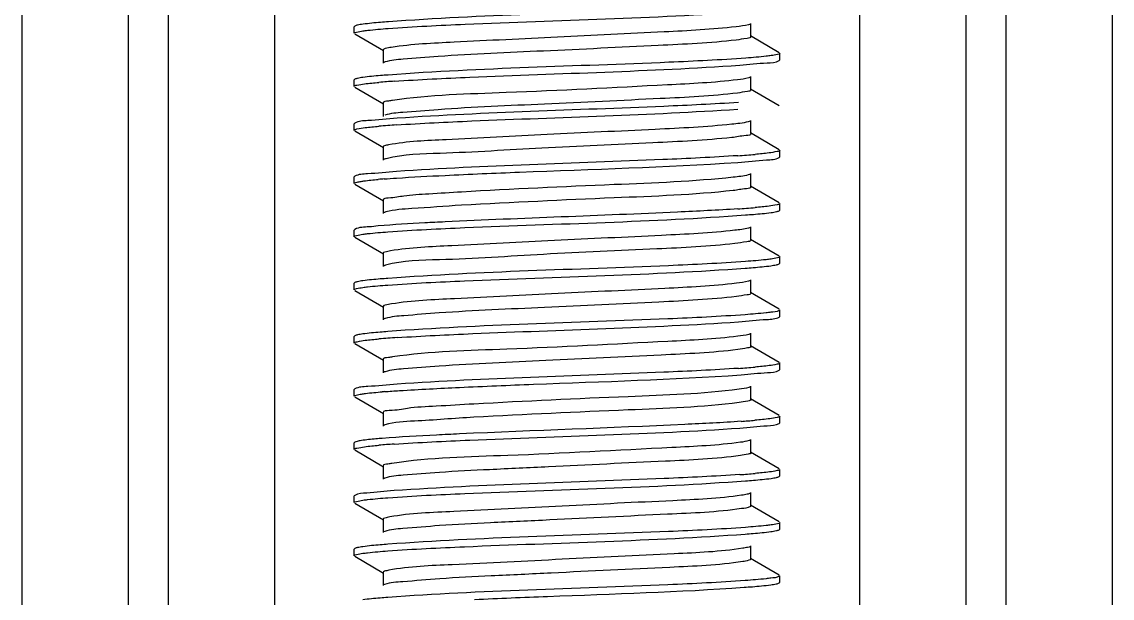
# Model space of a CAD drawing. Extents: x 27938 to 1507990, y 110129 to 923079.
# Drawn here: x 461348 to 461836.2, y 344597.7 to 344855.8 of the extents above; entities that cross this region are included whole.
import ezdxf

# ---------------------------------------------------------------- set-up
doc = ezdxf.new("R2010")
doc.units = 0
doc.header["$LTSCALE"] = 1000
doc.header["$MEASUREMENT"] = 0

msp = doc.modelspace()

# ---------------------------------------------------------------- linework, layer by layer
at = {"linetype": 'Continuous'}
for p, q in [((461347.99, 346328.15), (461347.99, 341587.12)), ((461395.62, 346328.15), (461395.62, 341587.12)), ((461413.48, 346328.15), (461413.48, 341587.12)), ((461461.1, 346328.15), (461461.1, 341587.12)), ((461723.05, 346328.15), (461723.05, 341587.12)), ((461770.67, 346328.15), (461770.67, 341587.12)), ((461788.53, 346328.15), (461788.53, 341587.12)), ((461836.16, 346328.15), (461836.16, 341587.12)), ((461497.05, 344853.86), (461496.82, 344853.59)), ((461496.82, 344850.62), (461496.82, 344853.59)), ((461496.82, 344850.62), (461496.82, 344853.59)), ((461674.44, 344849.13), (461674.44, 344855.08)), ((461497.05, 344850.36), (461509.97, 344842.88)), ((461687.1, 344841.95), (461674.18, 344849.43)), ((461509.71, 344843.18), (461509.71, 344837.22)), ((461687.1, 344838.45), (461687.33, 344838.71)), ((461687.33, 344838.71), (461687.33, 344841.69)), ((461687.33, 344838.71), (461687.33, 344841.69)), ((461497.05, 344830.04), (461496.82, 344829.78)), ((461496.82, 344826.81), (461496.82, 344829.78)), ((461496.82, 344826.81), (461496.82, 344829.78)), ((461674.44, 344825.32), (461674.44, 344831.27)), ((461497.05, 344826.54), (461509.97, 344819.06)), ((461687.1, 344818.14), (461674.18, 344825.62)), ((461509.71, 344819.36), (461509.71, 344813.41)), ((461497.05, 344810.41), (461496.82, 344810.15)), ((461496.82, 344807.17), (461496.82, 344810.15)), ((461496.82, 344807.17), (461496.82, 344810.15)), ((461674.44, 344805.68), (461674.44, 344811.64)), ((461497.05, 344806.91), (461509.97, 344799.43)), ((461687.1, 344798.5), (461674.18, 344805.98)), ((461509.71, 344799.73), (461509.71, 344793.78)), ((461687.1, 344795), (461687.33, 344795.26)), ((461687.33, 344795.26), (461687.33, 344798.24)), ((461687.33, 344795.26), (461687.33, 344798.24)), ((461497.05, 344786.6), (461496.82, 344786.33)), ((461496.82, 344783.36), (461496.82, 344786.33)), ((461496.82, 344783.36), (461496.82, 344786.33)), ((461674.44, 344781.87), (461674.44, 344787.82)), ((461497.05, 344783.1), (461509.97, 344775.61)), ((461687.1, 344774.69), (461674.18, 344782.17)), ((461509.71, 344775.92), (461509.71, 344769.96)), ((461687.1, 344771.19), (461687.33, 344771.45)), ((461687.33, 344771.45), (461687.33, 344774.43)), ((461687.33, 344771.45), (461687.33, 344774.43)), ((461497.05, 344762.78), (461496.82, 344762.52)), ((461496.82, 344759.54), (461496.82, 344762.52)), ((461496.82, 344759.54), (461496.82, 344762.52)), ((461674.44, 344758.06), (461674.44, 344764.01)), ((461497.05, 344759.28), (461509.97, 344751.8)), ((461687.1, 344750.88), (461674.18, 344758.36)), ((461509.71, 344752.1), (461509.71, 344746.15)), ((461687.33, 344747.64), (461687.33, 344750.62)), ((461687.33, 344747.64), (461687.33, 344750.62)), ((461687.1, 344747.38), (461687.33, 344747.64)), ((461497.05, 344738.97), (461496.82, 344738.71)), ((461496.82, 344735.73), (461496.82, 344738.71)), ((461496.82, 344735.73), (461496.82, 344738.71)), ((461497.05, 344735.47), (461509.97, 344727.99)), ((461674.44, 344734.24), (461674.44, 344740.2)), ((461687.1, 344727.06), (461674.18, 344734.55)), ((461509.71, 344728.29), (461509.71, 344722.34)), ((461687.33, 344723.83), (461687.33, 344726.8)), ((461687.33, 344723.83), (461687.33, 344726.8)), ((461687.1, 344723.56), (461687.33, 344723.83)), ((461674.44, 344710.43), (461674.44, 344716.38)), ((461497.05, 344715.16), (461496.82, 344714.9)), ((461496.82, 344711.92), (461496.82, 344714.9)), ((461496.82, 344711.92), (461496.82, 344714.9)), ((461497.05, 344711.66), (461509.97, 344704.18)), ((461687.1, 344703.25), (461674.18, 344710.73)), ((461509.71, 344704.48), (461509.71, 344698.52)), ((461687.33, 344700.01), (461687.33, 344702.99)), ((461687.33, 344700.01), (461687.33, 344702.99)), ((461687.1, 344699.75), (461687.33, 344700.01)), ((461674.44, 344686.62), (461674.44, 344692.57)), ((461497.05, 344691.34), (461496.82, 344691.08)), ((461496.82, 344688.11), (461496.82, 344691.08)), ((461496.82, 344688.11), (461496.82, 344691.08)), ((461497.05, 344687.85), (461509.97, 344680.36)), ((461687.1, 344679.44), (461674.18, 344686.92)), ((461509.71, 344680.66), (461509.71, 344674.71)), ((461687.33, 344676.2), (461687.33, 344679.18)), ((461687.33, 344676.2), (461687.33, 344679.18)), ((461687.1, 344675.94), (461687.33, 344676.2)), ((461497.05, 344667.53), (461496.82, 344667.27)), ((461496.82, 344664.29), (461496.82, 344667.27)), ((461496.82, 344664.29), (461496.82, 344667.27)), ((461674.44, 344662.81), (461674.44, 344668.76)), ((461497.05, 344664.03), (461509.97, 344656.55)), ((461687.1, 344655.62), (461674.18, 344663.11)), ((461509.71, 344656.85), (461509.71, 344650.9)), ((461687.33, 344652.39), (461687.33, 344655.36)), ((461687.33, 344652.39), (461687.33, 344655.36)), ((461687.1, 344652.13), (461687.33, 344652.39)), ((461497.05, 344643.72), (461496.82, 344643.46)), ((461496.82, 344640.48), (461496.82, 344643.46)), ((461496.82, 344640.48), (461496.82, 344643.46)), ((461674.44, 344638.99), (461674.44, 344644.95)), ((461497.05, 344640.22), (461509.97, 344632.74)), ((461687.1, 344631.81), (461674.18, 344639.29)), ((461509.71, 344633.04), (461509.71, 344627.09)), ((461687.1, 344628.31), (461687.33, 344628.57)), ((461687.33, 344628.57), (461687.33, 344631.55)), ((461687.33, 344628.57), (461687.33, 344631.55)), ((461510.45, 344627.59), (461509.97, 344627.39)), ((461497.05, 344619.91), (461496.82, 344619.64)), ((461496.82, 344616.67), (461496.82, 344619.64)), ((461496.82, 344616.67), (461496.82, 344619.64)), ((461674.44, 344615.18), (461674.44, 344621.13)), ((461497.05, 344616.41), (461509.97, 344608.93)), ((461687.1, 344608), (461674.18, 344615.48)), ((461509.71, 344609.23), (461509.71, 344603.27)), ((461510.4, 344603.76), (461509.97, 344603.57)), ((461687.1, 344604.5), (461687.33, 344604.76)), ((461687.33, 344604.76), (461687.33, 344607.74)), ((461687.33, 344604.76), (461687.33, 344607.74))]:
    msp.add_line(p, q, dxfattribs=at)
for centre, radius, start, end in [((461542.08, 344421.77), 408.32, 93.8398, 94.8043), ((461543.45, 344384.8), 425.7, 93.7309, 94.7995), ((461640.92, 345217.87), 422.95, 273.7477, 274.8005), ((461532.88, 344491.34), 294.92, 94.6427, 94.9248), ((461537.25, 344437.72), 348.72, 94.4553, 94.6449), ((461640.88, 345194.57), 423.47, 273.7437, 274.8009), ((461543.86, 344284.31), 430.96, 93.6981, 94.7988), ((461641.35, 345117.11), 417.43, 273.7828, 274.8013), ((461538.13, 344331.4), 359.83, 94.4275, 94.5797), ((461642.86, 345074.3), 398.37, 273.9093, 274.8037), ((461541.97, 344260.54), 407.03, 93.8492, 94.8033), ((461642.16, 345059.37), 407.29, 273.8479, 274.803)]:
    msp.add_arc(centre, radius, start, end, dxfattribs=at)
for points, knots in [([(461672.23, 344863.34), (461660.78, 344862.5), (461607.41, 344859.89), (461553.97, 344858.83), (461512.14, 344855.77)], [0, 0, 0, 0, 0.214949, 1, 1, 1, 1]), ([(461512.01, 344852.79), (461523.5, 344853.63), (461576.89, 344856.23), (461630.36, 344857.28), (461672.19, 344860.36)], [0, 0, 0, 0, 0.215407, 1, 1, 1, 1]), ([(461500.75, 344854.69), (461499.94, 344854.57), (461498.71, 344854.36), (461497.44, 344854.08), (461497.05, 344853.86)], [0, 0, 0, 0, 0.643741, 1, 1, 1, 1]), ([(461500.7, 344851.7), (461501.42, 344851.8), (461505.18, 344852.26), (461508.96, 344852.56), (461512.01, 344852.79)], [0, 0, 0, 0, 0.191381, 1, 1, 1, 1]), ([(461512.14, 344855.77), (461510.97, 344855.69), (461507.17, 344855.39), (461503.36, 344855.05), (461500.75, 344854.69)], [0, 0, 0, 0, 0.307276, 1, 1, 1, 1]), ([(461667.78, 344853.55), (461657.1, 344852.3), (461630.4, 344850.97), (461588.3, 344849), (461547.59, 344846.87), (461522.71, 344845.76), (461513.42, 344844.32)], [0, 0, 0, 0, 0.208516, 0.518039, 0.81764, 1, 1, 1, 1]), ([(461674.18, 344854.78), (461673.93, 344854.64), (461671.83, 344853.99), (461669.66, 344853.77), (461667.78, 344853.55)], [0, 0, 0, 0, 0.131982, 1, 1, 1, 1]), ([(461496.82, 344850.62), (461496.82, 344850.99), (461498.73, 344851.31), (461499.73, 344851.57), (461500.7, 344851.7)], [0, 0, 0, 0, 0.274415, 1, 1, 1, 1]), ([(461674.44, 344849.13), (461674.44, 344848.51), (461671.06, 344848.26), (461669.44, 344847.79), (461667.78, 344847.6)], [0, 0, 0, 0, 0.268827, 1, 1, 1, 1]), ([(461513.42, 344844.32), (461512.49, 344844.17), (461511.5, 344843.93), (461509.72, 344843.54), (461509.71, 344843.18)], [0, 0, 0, 0, 0.721013, 1, 1, 1, 1]), ([(461667.78, 344847.6), (461656.2, 344846.24), (461627.39, 344844.91), (461582.95, 344842.66), (461544.77, 344841.17), (461521.24, 344839.19), (461513.2, 344838.6), (461510.61, 344837.78)], [0, 0, 0, 0, 0.222005, 0.548688, 0.848211, 0.948158, 1, 1, 1, 1]), ([(461672.19, 344839.52), (461660.72, 344838.68), (461607.32, 344836.07), (461553.85, 344835.02), (461512.01, 344831.95)], [0, 0, 0, 0, 0.215206, 1, 1, 1, 1]), ([(461669.4, 344836.35), (461673.49, 344836.63), (461679.24, 344837.42), (461685.5, 344837.53), (461687.1, 344838.45)], [0, 0, 0, 0, 0.690238, 1, 1, 1, 1]), ([(461683.47, 344840.61), (461682.75, 344840.5), (461679, 344840.05), (461675.24, 344839.75), (461672.19, 344839.52)], [0, 0, 0, 0, 0.191317, 1, 1, 1, 1]), ([(461687.33, 344841.69), (461687.33, 344841.32), (461685.43, 344841), (461684.44, 344840.74), (461683.47, 344840.61)], [0, 0, 0, 0, 0.274505, 1, 1, 1, 1]), ([(461510.61, 344837.78), (461510.49, 344837.74), (461510.27, 344837.67), (461510.06, 344837.57), (461509.98, 344837.53)], [0, 0, 0, 0, 0.563231, 1, 1, 1, 1]), ([(461514.73, 344829.17), (461526.01, 344829.94), (461577.57, 344832.42), (461629.19, 344833.61), (461669.4, 344836.35)], [0, 0, 0, 0, 0.219091, 1, 1, 1, 1]), ([(461500.7, 344830.87), (461499.91, 344830.76), (461498.69, 344830.54), (461497.44, 344830.27), (461497.05, 344830.04)], [0, 0, 0, 0, 0.643277, 1, 1, 1, 1]), ([(461512.01, 344831.95), (461510.85, 344831.87), (461507.08, 344831.57), (461503.3, 344831.23), (461500.7, 344830.87)], [0, 0, 0, 0, 0.307434, 1, 1, 1, 1]), ([(461668.41, 344829.81), (461658, 344828.53), (461623.43, 344826.89), (461572, 344823.96), (461530.78, 344823.04), (461513.92, 344820.58)], [0, 0, 0, 0, 0.203452, 0.669893, 1, 1, 1, 1]), ([(461674.18, 344830.97), (461673.95, 344830.84), (461672.06, 344830.23), (461670.1, 344830.02), (461668.41, 344829.81)], [0, 0, 0, 0, 0.134844, 1, 1, 1, 1]), ([(461496.82, 344826.81), (461496.82, 344827.24), (461499.09, 344827.52), (461500.24, 344827.83), (461501.39, 344827.98)], [0, 0, 0, 0, 0.271629, 1, 1, 1, 1]), ([(461668.41, 344823.86), (461656.95, 344822.45), (461628.09, 344821.15), (461583.45, 344818.85), (461544.89, 344817.39), (461521.17, 344815.35), (461513.09, 344814.79), (461510.53, 344813.94)], [0, 0, 0, 0, 0.219023, 0.546829, 0.848448, 0.948708, 1, 1, 1, 1]), ([(461674.44, 344825.32), (461674.44, 344824.75), (461671.41, 344824.46), (461669.92, 344824.04), (461668.41, 344823.86)], [0, 0, 0, 0, 0.270217, 1, 1, 1, 1]), ([(461513.92, 344820.58), (461513.31, 344820.49), (461512.12, 344820.15), (461509.72, 344820.21), (461509.71, 344819.36)], [0, 0, 0, 0, 0.421526, 1, 1, 1, 1]), ([(461668.88, 344819.66), (461657.74, 344818.91), (461606.8, 344816.46), (461555.8, 344815.22), (461516.06, 344812.6)], [0, 0, 0, 0, 0.219007, 1, 1, 1, 1]), ([(461515.75, 344809.6), (461526.97, 344810.35), (461577.91, 344812.79), (461628.91, 344814.01), (461668.56, 344816.66)], [0, 0, 0, 0, 0.220571, 1, 1, 1, 1]), ([(461516.06, 344812.6), (461511.65, 344812.31), (461505.49, 344811.45), (461498.76, 344811.39), (461497.05, 344810.41)], [0, 0, 0, 0, 0.691503, 1, 1, 1, 1]), ([(461665.81, 344809.89), (461654.43, 344808.71), (461626.84, 344807.3), (461584.17, 344805.43), (461544.43, 344803.13), (461520.62, 344802.27), (461512.15, 344800.65)], [0, 0, 0, 0, 0.222949, 0.537937, 0.832059, 1, 1, 1, 1]), ([(461674.18, 344811.33), (461673.87, 344811.16), (461671.1, 344810.39), (461668.28, 344810.14), (461665.81, 344809.89)], [0, 0, 0, 0, 0.124926, 1, 1, 1, 1]), ([(461496.82, 344807.17), (461496.82, 344807.63), (461499.25, 344807.9), (461500.46, 344808.23), (461501.67, 344808.38)], [0, 0, 0, 0, 0.270691, 1, 1, 1, 1]), ([(461665.81, 344803.93), (461654.08, 344802.72), (461625.71, 344801.28), (461582.13, 344799.49), (461542.49, 344796.82), (461518.98, 344796.43), (461511.14, 344794.48)], [0, 0, 0, 0, 0.22824, 0.54962, 0.84357, 1, 1, 1, 1]), ([(461674.44, 344805.68), (461674.44, 344804.9), (461670, 344804.8), (461667.96, 344804.15), (461665.81, 344803.93)], [0, 0, 0, 0, 0.265953, 1, 1, 1, 1]), ([(461512.15, 344800.65), (461511.54, 344800.54), (461510.83, 344800.37), (461509.72, 344799.99), (461509.72, 344799.73)], [0, 0, 0, 0, 0.710384, 1, 1, 1, 1]), ([(461511.14, 344794.48), (461510.9, 344794.42), (461510.51, 344794.31), (461510.12, 344794.16), (461509.98, 344794.08)], [0, 0, 0, 0, 0.588567, 1, 1, 1, 1]), ([(461668.56, 344795.82), (461657.37, 344795.07), (461606.43, 344792.63), (461555.43, 344791.4), (461515.75, 344788.76)], [0, 0, 0, 0, 0.220044, 1, 1, 1, 1]), ([(461668.53, 344792.84), (461672.83, 344793.13), (461678.85, 344793.96), (461685.43, 344794.04), (461687.1, 344795)], [0, 0, 0, 0, 0.69109, 1, 1, 1, 1]), ([(461687.33, 344798.24), (461687.33, 344797.79), (461684.93, 344797.52), (461683.73, 344797.19), (461682.52, 344797.03)], [0, 0, 0, 0, 0.270828, 1, 1, 1, 1]), ([(461537.46, 344787), (461548.57, 344787.54), (461592.27, 344789.43), (461636, 344790.67), (461668.53, 344792.84)], [0, 0, 0, 0, 0.25454, 1, 1, 1, 1]), ([(461496.82, 344783.36), (461496.82, 344783.63), (461498.12, 344783.97), (461498.86, 344784.15), (461499.55, 344784.27)], [0, 0, 0, 0, 0.28203, 1, 1, 1, 1]), ([(461515.75, 344788.76), (461511.42, 344788.48), (461505.35, 344787.64), (461498.73, 344787.56), (461497.05, 344786.6)], [0, 0, 0, 0, 0.691213, 1, 1, 1, 1]), ([(461499.55, 344784.27), (461500.06, 344784.35), (461502.72, 344784.74), (461505.4, 344784.99), (461507.56, 344785.17)], [0, 0, 0, 0, 0.190713, 1, 1, 1, 1]), ([(461510.16, 344785.39), (461512.03, 344785.53), (461521.12, 344786.17), (461530.22, 344786.65), (461537.46, 344787)], [0, 0, 0, 0, 0.205696, 1, 1, 1, 1]), ([(461666.53, 344786.15), (461648.82, 344784.24), (461608.18, 344782.75), (461567.62, 344780.83), (461544.85, 344779.55)], [0, 0, 0, 0, 0.438605, 1, 1, 1, 1]), ([(461674.18, 344787.52), (461673.89, 344787.36), (461671.37, 344786.63), (461668.78, 344786.39), (461666.53, 344786.15)], [0, 0, 0, 0, 0.127252, 1, 1, 1, 1]), ([(461544.85, 344779.55), (461539.95, 344779.28), (461531.59, 344778.67), (461519.85, 344778.13), (461514.45, 344776.81), (461509.72, 344776.76), (461509.72, 344775.92)], [0, 0, 0, 0, 0.415, 0.730895, 0.928614, 1, 1, 1, 1]), ([(461666.53, 344780.2), (461648.82, 344778.29), (461608.18, 344776.8), (461567.62, 344774.88), (461544.85, 344773.6)], [0, 0, 0, 0, 0.438605, 1, 1, 1, 1]), ([(461674.44, 344781.87), (461674.44, 344781.15), (461670.39, 344780.99), (461668.51, 344780.41), (461666.53, 344780.2)], [0, 0, 0, 0, 0.266804, 1, 1, 1, 1]), ([(461510.98, 344770.63), (461510.78, 344770.57), (461510.44, 344770.47), (461510.11, 344770.34), (461509.98, 344770.26)], [0, 0, 0, 0, 0.581773, 1, 1, 1, 1]), ([(461544.85, 344773.6), (461537.43, 344773.19), (461526.18, 344772.29), (461514.76, 344771.63), (461510.98, 344770.63)], [0, 0, 0, 0, 0.654734, 1, 1, 1, 1]), ([(461668.53, 344772.01), (461659.54, 344771.41), (461615.86, 344769.23), (461572.14, 344767.84), (461537.46, 344766.16)], [0, 0, 0, 0, 0.205964, 1, 1, 1, 1]), ([(461672.03, 344769.27), (461673.2, 344769.36), (461677, 344769.66), (461680.8, 344769.99), (461683.41, 344770.36)], [0, 0, 0, 0, 0.307332, 1, 1, 1, 1]), ([(461687.33, 344774.43), (461687.33, 344773.98), (461684.93, 344773.7), (461683.73, 344773.37), (461682.53, 344773.22)], [0, 0, 0, 0, 0.270838, 1, 1, 1, 1]), ([(461683.41, 344770.36), (461684.22, 344770.47), (461685.45, 344770.69), (461686.71, 344770.97), (461687.1, 344771.19)], [0, 0, 0, 0, 0.643619, 1, 1, 1, 1]), ([(461537.46, 344766.16), (461534.47, 344766.02), (461524.5, 344765.51), (461514.53, 344764.94), (461507.56, 344764.34)], [0, 0, 0, 0, 0.299335, 1, 1, 1, 1]), ([(461511.93, 344761.71), (461523.39, 344762.55), (461576.76, 344765.16), (461630.2, 344766.21), (461672.03, 344769.27)], [0, 0, 0, 0, 0.214998, 1, 1, 1, 1]), ([(461496.82, 344759.54), (461496.82, 344759.91), (461498.71, 344760.23), (461499.71, 344760.49), (461500.67, 344760.63)], [0, 0, 0, 0, 0.27455, 1, 1, 1, 1]), ([(461507.56, 344764.34), (461506.21, 344764.22), (461502.75, 344763.75), (461498.95, 344763.88), (461497.05, 344762.78)], [0, 0, 0, 0, 0.38307, 1, 1, 1, 1]), ([(461500.67, 344760.63), (461501.39, 344760.73), (461505.13, 344761.19), (461508.89, 344761.48), (461511.93, 344761.71)], [0, 0, 0, 0, 0.19129, 1, 1, 1, 1]), ([(461667.22, 344762.41), (461656.34, 344761.19), (461629.37, 344759.83), (461587.09, 344757.89), (461546.65, 344755.72), (461522.07, 344754.67), (461513.02, 344753.18)], [0, 0, 0, 0, 0.212745, 0.523869, 0.821865, 1, 1, 1, 1]), ([(461674.18, 344763.71), (461673.91, 344763.55), (461671.62, 344762.87), (461669.27, 344762.64), (461667.22, 344762.41)], [0, 0, 0, 0, 0.129757, 1, 1, 1, 1]), ([(461667.22, 344756.46), (461655.64, 344755.16), (461627.05, 344753.73), (461582.87, 344751.95), (461542.6, 344749.04), (461518.62, 344748.95), (461510.84, 344746.78)], [0, 0, 0, 0, 0.223258, 0.547569, 0.845448, 1, 1, 1, 1]), ([(461674.44, 344758.06), (461674.44, 344757.39), (461670.77, 344757.18), (461669.03, 344756.66), (461667.22, 344756.46)], [0, 0, 0, 0, 0.26783, 1, 1, 1, 1]), ([(461513.02, 344753.18), (461512.19, 344753.04), (461511.28, 344752.83), (461509.72, 344752.43), (461509.71, 344752.1)], [0, 0, 0, 0, 0.718436, 1, 1, 1, 1]), ([(461687.33, 344750.62), (461687.33, 344750.24), (461685.41, 344749.92), (461684.4, 344749.66), (461683.41, 344749.52)], [0, 0, 0, 0, 0.274248, 1, 1, 1, 1]), ([(461510.84, 344746.78), (461510.67, 344746.73), (461510.38, 344746.64), (461510.09, 344746.52), (461509.98, 344746.45)], [0, 0, 0, 0, 0.575828, 1, 1, 1, 1]), ([(461511.87, 344737.89), (461523.3, 344738.73), (461576.63, 344741.34), (461630.04, 344742.4), (461671.86, 344745.45)], [0, 0, 0, 0, 0.214643, 1, 1, 1, 1]), ([(461672.03, 344748.44), (461660.53, 344747.6), (461607.17, 344745), (461553.72, 344743.95), (461511.93, 344740.87)], [0, 0, 0, 0, 0.215728, 1, 1, 1, 1]), ([(461671.86, 344745.45), (461673.04, 344745.53), (461676.88, 344745.83), (461680.72, 344746.17), (461683.37, 344746.54)], [0, 0, 0, 0, 0.307278, 1, 1, 1, 1]), ([(461683.41, 344749.52), (461682.69, 344749.42), (461678.9, 344748.96), (461675.1, 344748.66), (461672.03, 344748.44)], [0, 0, 0, 0, 0.19147, 1, 1, 1, 1]), ([(461683.37, 344746.54), (461684.18, 344746.66), (461685.43, 344746.87), (461686.71, 344747.15), (461687.1, 344747.38)], [0, 0, 0, 0, 0.644079, 1, 1, 1, 1]), ([(461511.93, 344740.87), (461510.78, 344740.79), (461507.02, 344740.49), (461503.26, 344740.16), (461500.67, 344739.79)], [0, 0, 0, 0, 0.307533, 1, 1, 1, 1]), ([(461496.82, 344735.73), (461496.82, 344736.1), (461498.7, 344736.42), (461499.7, 344736.67), (461500.66, 344736.81)], [0, 0, 0, 0, 0.274625, 1, 1, 1, 1]), ([(461500.67, 344739.79), (461499.88, 344739.68), (461498.67, 344739.47), (461497.44, 344739.19), (461497.05, 344738.97)], [0, 0, 0, 0, 0.642977, 1, 1, 1, 1]), ([(461500.66, 344736.81), (461501.37, 344736.91), (461505.1, 344737.37), (461508.84, 344737.67), (461511.87, 344737.89)], [0, 0, 0, 0, 0.191275, 1, 1, 1, 1]), ([(461667.89, 344738.68), (461657.25, 344737.42), (461630.61, 344736.09), (461588.55, 344734.13), (461547.78, 344732), (461522.84, 344730.88), (461513.5, 344729.44)], [0, 0, 0, 0, 0.207666, 0.516866, 0.81679, 1, 1, 1, 1]), ([(461674.18, 344739.9), (461673.93, 344739.75), (461671.87, 344739.11), (461669.73, 344738.89), (461667.89, 344738.68)], [0, 0, 0, 0, 0.132446, 1, 1, 1, 1]), ([(461667.89, 344732.72), (461656.39, 344731.37), (461627.73, 344730.04), (461583.41, 344727.8), (461545.24, 344726.29), (461521.56, 344724.35), (461513.41, 344723.72), (461510.73, 344722.93)], [0, 0, 0, 0, 0.220439, 0.545965, 0.845865, 0.946757, 1, 1, 1, 1]), ([(461674.44, 344734.24), (461674.44, 344733.64), (461671.12, 344733.38), (461669.53, 344732.92), (461667.89, 344732.72)], [0, 0, 0, 0, 0.269044, 1, 1, 1, 1]), ([(461513.5, 344729.44), (461512.55, 344729.3), (461511.54, 344729.05), (461509.72, 344728.66), (461509.71, 344728.29)], [0, 0, 0, 0, 0.721489, 1, 1, 1, 1]), ([(461683.37, 344725.71), (461682.64, 344725.6), (461678.81, 344725.14), (461674.97, 344724.84), (461671.86, 344724.61)], [0, 0, 0, 0, 0.191504, 1, 1, 1, 1]), ([(461687.33, 344726.8), (461687.33, 344726.68), (461685.92, 344725.79), (461684.62, 344725.88), (461683.37, 344725.71)], [0, 0, 0, 0, 0.088885, 1, 1, 1, 1]), ([(461510.73, 344722.93), (461510.58, 344722.89), (461510.33, 344722.81), (461510.08, 344722.7), (461509.98, 344722.64)], [0, 0, 0, 0, 0.570334, 1, 1, 1, 1]), ([(461671.86, 344724.61), (461660.35, 344723.77), (461607.01, 344721.18), (461553.6, 344720.13), (461511.87, 344717.06)], [0, 0, 0, 0, 0.216242, 1, 1, 1, 1]), ([(461516.07, 344714.37), (461527.34, 344715.12), (461578.29, 344717.55), (461629.29, 344718.76), (461668.89, 344721.43)], [0, 0, 0, 0, 0.221629, 1, 1, 1, 1]), ([(461668.89, 344721.43), (461673.11, 344721.71), (461679.02, 344722.53), (461685.46, 344722.62), (461687.1, 344723.56)], [0, 0, 0, 0, 0.69073, 1, 1, 1, 1]), ([(461500.66, 344715.98), (461499.87, 344715.86), (461498.67, 344715.65), (461497.43, 344715.38), (461497.05, 344715.16)], [0, 0, 0, 0, 0.642812, 1, 1, 1, 1]), ([(461511.87, 344717.06), (461510.72, 344716.97), (461506.98, 344716.68), (461503.23, 344716.34), (461500.66, 344715.98)], [0, 0, 0, 0, 0.307553, 1, 1, 1, 1]), ([(461674.18, 344716.08), (461673.95, 344715.95), (461672.1, 344715.35), (461670.17, 344715.14), (461668.52, 344714.94)], [0, 0, 0, 0, 0.135346, 1, 1, 1, 1]), ([(461496.82, 344711.92), (461496.82, 344712.38), (461499.28, 344712.65), (461500.5, 344712.99), (461501.73, 344713.14)], [0, 0, 0, 0, 0.270507, 1, 1, 1, 1]), ([(461668.52, 344714.94), (461658.14, 344713.66), (461623.63, 344712.01), (461572.19, 344709.09), (461530.93, 344708.15), (461514.01, 344705.71)], [0, 0, 0, 0, 0.202603, 0.668804, 1, 1, 1, 1]), ([(461668.52, 344708.99), (461657.14, 344707.58), (461628.43, 344706.28), (461583.9, 344703.99), (461545.36, 344702.5), (461521.48, 344700.51), (461513.3, 344699.91), (461510.64, 344699.09)], [0, 0, 0, 0, 0.21746, 0.544109, 0.846107, 0.947311, 1, 1, 1, 1]), ([(461674.44, 344710.43), (461674.44, 344709.88), (461671.46, 344709.58), (461670, 344709.17), (461668.52, 344708.99)], [0, 0, 0, 0, 0.270473, 1, 1, 1, 1]), ([(461514.01, 344705.71), (461513.39, 344705.62), (461512.17, 344705.27), (461509.72, 344705.34), (461509.71, 344704.48)], [0, 0, 0, 0, 0.421733, 1, 1, 1, 1]), ([(461687.33, 344702.99), (461687.33, 344702.54), (461684.97, 344702.27), (461683.78, 344701.94), (461682.6, 344701.79)], [0, 0, 0, 0, 0.271064, 1, 1, 1, 1]), ([(461510.64, 344699.09), (461510.51, 344699.05), (461510.29, 344698.98), (461510.07, 344698.88), (461509.98, 344698.83)], [0, 0, 0, 0, 0.565364, 1, 1, 1, 1]), ([(461668.89, 344700.59), (461657.75, 344699.84), (461606.81, 344697.39), (461555.81, 344696.16), (461516.07, 344693.53)], [0, 0, 0, 0, 0.218973, 1, 1, 1, 1]), ([(461543.9, 344692.05), (461554.96, 344692.56), (461597, 344694.35), (461639.09, 344695.55), (461670.02, 344697.69)], [0, 0, 0, 0, 0.263095, 1, 1, 1, 1]), ([(461670.02, 344697.69), (461673.97, 344697.97), (461679.52, 344698.73), (461685.55, 344698.86), (461687.1, 344699.75)], [0, 0, 0, 0, 0.689563, 1, 1, 1, 1]), ([(461516.07, 344693.53), (461511.66, 344693.24), (461505.49, 344692.39), (461498.76, 344692.32), (461497.05, 344691.34)], [0, 0, 0, 0, 0.691512, 1, 1, 1, 1]), ([(461510.35, 344690.15), (461512.6, 344690.33), (461523.77, 344691.09), (461534.96, 344691.64), (461543.9, 344692.05)], [0, 0, 0, 0, 0.201424, 1, 1, 1, 1]), ([(461674.18, 344692.27), (461673.97, 344692.15), (461672.32, 344691.59), (461670.59, 344691.39), (461669.12, 344691.2)], [0, 0, 0, 0, 0.138483, 1, 1, 1, 1]), ([(461496.82, 344688.11), (461496.82, 344688.42), (461498.37, 344688.76), (461499.22, 344688.97), (461500.03, 344689.09)], [0, 0, 0, 0, 0.278252, 1, 1, 1, 1]), ([(461500.03, 344689.09), (461500.62, 344689.18), (461503.73, 344689.6), (461506.86, 344689.87), (461509.4, 344690.08)], [0, 0, 0, 0, 0.191021, 1, 1, 1, 1]), ([(461669.12, 344691.2), (461652.69, 344689.06), (461612.99, 344687.84), (461573.44, 344685.84), (461550.42, 344684.61)], [0, 0, 0, 0, 0.418207, 1, 1, 1, 1]), ([(461674.44, 344686.62), (461674.44, 344686.12), (461671.79, 344685.79), (461670.45, 344685.42), (461669.12, 344685.25)], [0, 0, 0, 0, 0.272138, 1, 1, 1, 1]), ([(461550.42, 344684.61), (461544.8, 344684.31), (461535.15, 344683.62), (461521.53, 344683.11), (461515.31, 344681.55), (461509.72, 344681.65), (461509.71, 344680.66)], [0, 0, 0, 0, 0.411949, 0.728681, 0.928197, 1, 1, 1, 1]), ([(461669.12, 344685.25), (461652.69, 344683.11), (461612.99, 344681.89), (461573.44, 344679.88), (461550.42, 344678.66)], [0, 0, 0, 0, 0.418207, 1, 1, 1, 1]), ([(461550.42, 344678.66), (461541.52, 344678.18), (461528.34, 344677), (461514.78, 344676.61), (461510.57, 344675.26)], [0, 0, 0, 0, 0.668187, 1, 1, 1, 1]), ([(461670.02, 344676.86), (461661.62, 344676.27), (461619.58, 344674.13), (461577.52, 344672.76), (461543.9, 344671.21)], [0, 0, 0, 0, 0.200271, 1, 1, 1, 1]), ([(461687.33, 344679.18), (461687.33, 344678.76), (461685.13, 344678.46), (461684.01, 344678.16), (461682.9, 344678.02)], [0, 0, 0, 0, 0.272105, 1, 1, 1, 1]), ([(461510.57, 344675.26), (461510.46, 344675.22), (461510.25, 344675.15), (461510.06, 344675.06), (461509.98, 344675.01)], [0, 0, 0, 0, 0.560801, 1, 1, 1, 1]), ([(461514.65, 344666.65), (461525.94, 344667.42), (461577.55, 344669.91), (461629.23, 344671.09), (461669.49, 344673.84)], [0, 0, 0, 0, 0.218971, 1, 1, 1, 1]), ([(461669.49, 344673.84), (461673.56, 344674.12), (461679.28, 344674.91), (461685.51, 344675.03), (461687.1, 344675.94)], [0, 0, 0, 0, 0.690138, 1, 1, 1, 1]), ([(461500.03, 344668.26), (461499.39, 344668.16), (461498.39, 344667.97), (461497.37, 344667.72), (461497.05, 344667.53)], [0, 0, 0, 0, 0.635229, 1, 1, 1, 1]), ([(461509.4, 344669.24), (461508.43, 344669.16), (461505.3, 344668.89), (461502.18, 344668.59), (461500.03, 344668.26)], [0, 0, 0, 0, 0.308017, 1, 1, 1, 1]), ([(461543.9, 344671.21), (461540.48, 344671.06), (461528.98, 344670.5), (461517.47, 344669.89), (461509.4, 344669.24)], [0, 0, 0, 0, 0.296988, 1, 1, 1, 1]), ([(461669.69, 344667.47), (461659.54, 344666.07), (461624.77, 344664.51), (461572.84, 344661.41), (461530.82, 344660.62), (461513.64, 344658.03)], [0, 0, 0, 0, 0.196527, 0.666696, 1, 1, 1, 1]), ([(461674.18, 344668.46), (461673.99, 344668.35), (461672.53, 344667.84), (461670.99, 344667.64), (461669.69, 344667.47)], [0, 0, 0, 0, 0.141904, 1, 1, 1, 1]), ([(461496.82, 344664.29), (461496.82, 344664.72), (461499.09, 344665.01), (461500.24, 344665.32), (461501.39, 344665.47)], [0, 0, 0, 0, 0.271637, 1, 1, 1, 1]), ([(461674.44, 344662.81), (461674.44, 344662.35), (461672.1, 344661.99), (461670.88, 344661.68), (461669.69, 344661.51)], [0, 0, 0, 0, 0.274084, 1, 1, 1, 1]), ([(461513.64, 344658.03), (461513.07, 344657.94), (461511.96, 344657.62), (461509.71, 344657.65), (461509.71, 344656.85)], [0, 0, 0, 0, 0.420596, 1, 1, 1, 1]), ([(461669.69, 344661.51), (461658.57, 344659.98), (461629.84, 344658.76), (461592.43, 344656.87), (461558.71, 344655.27), (461536.98, 344654.22), (461521.41, 344652.85), (461513.13, 344652.3), (461510.51, 344651.42)], [0, 0, 0, 0, 0.211039, 0.539644, 0.704709, 0.845991, 0.948071, 1, 1, 1, 1]), ([(461669.49, 344653.01), (461658.2, 344652.24), (461606.59, 344649.75), (461554.91, 344648.56), (461514.65, 344645.81)], [0, 0, 0, 0, 0.219019, 1, 1, 1, 1]), ([(461687.33, 344655.36), (461687.33, 344654.93), (461685.05, 344654.65), (461683.9, 344654.33), (461682.75, 344654.18)], [0, 0, 0, 0, 0.271601, 1, 1, 1, 1]), ([(461510.51, 344651.42), (461510.4, 344651.39), (461510.22, 344651.32), (461510.05, 344651.24), (461509.97, 344651.2)], [0, 0, 0, 0, 0.556813, 1, 1, 1, 1]), ([(461511.93, 344642.64), (461523.39, 344643.49), (461576.76, 344646.09), (461630.21, 344647.15), (461672.03, 344650.21)], [0, 0, 0, 0, 0.215007, 1, 1, 1, 1]), ([(461672.03, 344650.21), (461673.2, 344650.3), (461677, 344650.59), (461680.8, 344650.93), (461683.41, 344651.3)], [0, 0, 0, 0, 0.307335, 1, 1, 1, 1]), ([(461683.41, 344651.3), (461684.22, 344651.41), (461685.45, 344651.62), (461686.71, 344651.9), (461687.1, 344652.13)], [0, 0, 0, 0, 0.643606, 1, 1, 1, 1]), ([(461514.65, 344645.81), (461510.58, 344645.54), (461504.86, 344644.74), (461498.64, 344644.63), (461497.05, 344643.72)], [0, 0, 0, 0, 0.690145, 1, 1, 1, 1]), ([(461670.23, 344643.73), (461660.03, 344642.24), (461633.19, 344641.06), (461590.24, 344638.95), (461548.05, 344636.67), (461522.16, 344635.69), (461512.7, 344634.06)], [0, 0, 0, 0, 0.195916, 0.50941, 0.817674, 1, 1, 1, 1]), ([(461674.17, 344644.64), (461673.75, 344644.4), (461672.41, 344644.09), (461671.09, 344643.85), (461670.23, 344643.73)], [0, 0, 0, 0, 0.359626, 1, 1, 1, 1]), ([(461496.82, 344640.48), (461496.82, 344640.85), (461498.71, 344641.17), (461499.71, 344641.43), (461500.68, 344641.56)], [0, 0, 0, 0, 0.274548, 1, 1, 1, 1]), ([(461500.68, 344641.56), (461501.39, 344641.66), (461505.13, 344642.12), (461508.89, 344642.42), (461511.93, 344642.64)], [0, 0, 0, 0, 0.19129, 1, 1, 1, 1]), ([(461670.23, 344637.78), (461659.26, 344636.18), (461630.55, 344635.01), (461593.07, 344633.08), (461559.06, 344631.48), (461537.09, 344630.42), (461521.41, 344629.02), (461513.06, 344628.49), (461510.45, 344627.59)], [0, 0, 0, 0, 0.207622, 0.537088, 0.703334, 0.845682, 0.948308, 1, 1, 1, 1]), ([(461674.44, 344638.99), (461674.44, 344638.86), (461672.97, 344637.88), (461671.56, 344637.97), (461670.23, 344637.78)], [0, 0, 0, 0, 0.090979, 1, 1, 1, 1]), ([(461512.7, 344634.06), (461511.95, 344633.93), (461511.12, 344633.74), (461509.71, 344633.34), (461509.71, 344633.04)], [0, 0, 0, 0, 0.716188, 1, 1, 1, 1]), ([(461672.03, 344629.37), (461660.54, 344628.53), (461607.17, 344625.93), (461553.72, 344624.88), (461511.93, 344621.81)], [0, 0, 0, 0, 0.215715, 1, 1, 1, 1]), ([(461683.41, 344630.46), (461682.69, 344630.36), (461678.91, 344629.9), (461675.11, 344629.6), (461672.03, 344629.37)], [0, 0, 0, 0, 0.191467, 1, 1, 1, 1]), ([(461683.37, 344627.48), (461684.18, 344627.59), (461685.43, 344627.81), (461686.71, 344628.09), (461687.1, 344628.31)], [0, 0, 0, 0, 0.644063, 1, 1, 1, 1]), ([(461687.33, 344631.55), (461687.33, 344631.18), (461685.41, 344630.86), (461684.4, 344630.6), (461683.41, 344630.46)], [0, 0, 0, 0, 0.274254, 1, 1, 1, 1]), ([(461511.88, 344618.83), (461523.31, 344619.67), (461576.64, 344622.27), (461630.05, 344623.34), (461671.87, 344626.38)], [0, 0, 0, 0, 0.214657, 1, 1, 1, 1]), ([(461671.87, 344626.38), (461673.05, 344626.47), (461676.89, 344626.77), (461680.73, 344627.11), (461683.37, 344627.48)], [0, 0, 0, 0, 0.307279, 1, 1, 1, 1]), ([(461500.68, 344620.73), (461499.88, 344620.61), (461498.67, 344620.4), (461497.44, 344620.13), (461497.05, 344619.91)], [0, 0, 0, 0, 0.642982, 1, 1, 1, 1]), ([(461500.66, 344617.75), (461501.37, 344617.85), (461505.1, 344618.31), (461508.85, 344618.6), (461511.88, 344618.83)], [0, 0, 0, 0, 0.191276, 1, 1, 1, 1]), ([(461511.93, 344621.81), (461510.78, 344621.72), (461507.02, 344621.43), (461503.26, 344621.09), (461500.68, 344620.73)], [0, 0, 0, 0, 0.307532, 1, 1, 1, 1]), ([(461670.73, 344619.99), (461660.6, 344618.42), (461633.57, 344617.3), (461590.22, 344615.14), (461547.68, 344612.78), (461521.61, 344611.92), (461512.26, 344610.17)], [0, 0, 0, 0, 0.193768, 0.50974, 0.82028, 1, 1, 1, 1]), ([(461674.17, 344620.83), (461673.8, 344620.62), (461672.63, 344620.32), (461671.48, 344620.11), (461670.73, 344619.99)], [0, 0, 0, 0, 0.365017, 1, 1, 1, 1]), ([(461496.82, 344616.67), (461496.82, 344617.04), (461498.7, 344617.36), (461499.7, 344617.61), (461500.66, 344617.75)], [0, 0, 0, 0, 0.274622, 1, 1, 1, 1]), ([(461670.73, 344614.04), (461659.93, 344612.36), (461631.25, 344611.28), (461593.74, 344609.29), (461559.44, 344607.68), (461537.23, 344606.62), (461521.42, 344605.19), (461513.01, 344604.69), (461510.4, 344603.76)], [0, 0, 0, 0, 0.20408, 0.534343, 0.70178, 0.845233, 0.948467, 1, 1, 1, 1]), ([(461674.44, 344615.18), (461674.43, 344614.82), (461672.66, 344614.43), (461671.67, 344614.18), (461670.73, 344614.04)], [0, 0, 0, 0, 0.278995, 1, 1, 1, 1]), ([(461512.26, 344610.17), (461511.62, 344610.05), (461510.89, 344609.88), (461509.71, 344609.49), (461509.71, 344609.23)], [0, 0, 0, 0, 0.712168, 1, 1, 1, 1]), ([(461671.87, 344605.55), (461660.35, 344604.71), (461607.02, 344602.11), (461553.61, 344601.07), (461511.88, 344597.99)], [0, 0, 0, 0, 0.216223, 1, 1, 1, 1]), ([(461671.44, 344602.54), (461672.65, 344602.63), (461676.6, 344602.93), (461680.54, 344603.28), (461683.26, 344603.65)], [0, 0, 0, 0, 0.307137, 1, 1, 1, 1]), ([(461683.37, 344606.64), (461682.64, 344606.54), (461678.81, 344606.08), (461674.97, 344605.77), (461671.87, 344605.55)], [0, 0, 0, 0, 0.191504, 1, 1, 1, 1]), ([(461683.26, 344603.65), (461684.1, 344603.77), (461685.38, 344603.99), (461686.69, 344604.27), (461687.1, 344604.5)], [0, 0, 0, 0, 0.645207, 1, 1, 1, 1]), ([(461687.33, 344607.74), (461687.33, 344607.61), (461685.92, 344606.73), (461684.62, 344606.82), (461683.37, 344606.64)], [0, 0, 0, 0, 0.088893, 1, 1, 1, 1]), ([(461550.66, 344597.1), (461561.57, 344597.59), (461601.84, 344599.28), (461642.14, 344600.43), (461671.44, 344602.54)], [0, 0, 0, 0, 0.271117, 1, 1, 1, 1]), ([(461511.88, 344597.99), (461510.72, 344597.91), (461506.98, 344597.61), (461503.24, 344597.28), (461500.66, 344596.91)], [0, 0, 0, 0, 0.307553, 1, 1, 1, 1])]:
    msp.add_open_spline(points, degree=3, knots=knots, dxfattribs=at)
for points in [[(461501.39, 344827.98), (461503.54, 344828.26), (461505.71, 344828.47), (461507.88, 344828.65)], [(461501.67, 344808.38), (461503.72, 344808.64), (461505.77, 344808.84), (461507.83, 344809.01)], [(461682.52, 344797.03), (461680.46, 344796.77), (461678.39, 344796.58), (461676.31, 344796.4)], [(461682.53, 344773.22), (461680.46, 344772.96), (461678.39, 344772.76), (461676.32, 344772.59)], [(461501.73, 344713.14), (461503.75, 344713.4), (461505.78, 344713.58), (461507.81, 344713.76)], [(461682.6, 344701.79), (461680.5, 344701.52), (461678.4, 344701.33), (461676.29, 344701.15)], [(461682.9, 344678.02), (461680.68, 344677.72), (461678.45, 344677.52), (461676.22, 344677.33)], [(461501.39, 344665.47), (461503.55, 344665.75), (461505.72, 344665.95), (461507.89, 344666.14)], [(461682.75, 344654.18), (461680.59, 344653.9), (461678.43, 344653.7), (461676.26, 344653.52)]]:
    msp.add_open_spline(points, degree=3, dxfattribs=at)

doc.saveas('drawing.dxf')
